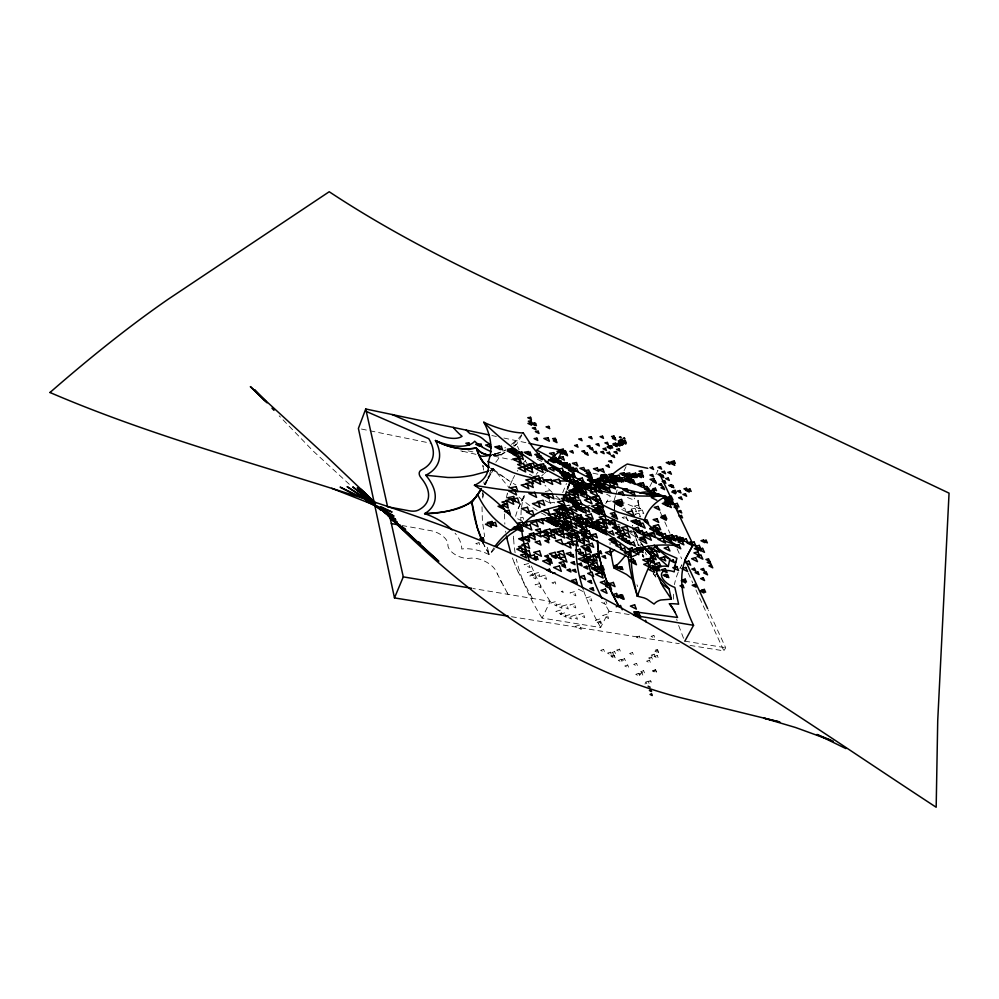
<?xml version="1.0" encoding="UTF-8"?>
<svg xmlns="http://www.w3.org/2000/svg" width="999" height="999" viewBox="0 0 999 999"><rect width="100%" height="100%" fill="white"/><g stroke="black" fill="none" stroke-linecap="round" stroke-linejoin="round"><path stroke-width="0.75" stroke-dasharray="5 3.75" d="M504.52 513.961L504.832 524.15M673.488 594.193L673.663 601.785M482.742 498.151L483.091 493.206M482.017 506.78L482.392 521.291L484.665 536.725M483.891 483.291L483.941 482.005M521.191 509.815L520.791 519.992M482.892 497.027L483.279 494.455M521.478 507.38L522.315 502.634A233.966 114.81 29.3 0 1 524.338 495.429M506.293 498.064L507.23 494.043M482.417 494.193L483.329 490.397M507.23 494.043L507.492 493.056M614.248 500.074L615.484 495.766M615.896 494.33L617.132 490.022M485.502 484.627L488.061 477.085M508.978 488.211L509.665 486.313M520.392 503.633L517.132 511.301A232.467 116.359 29.5 0 0 515.621 516.271M555.219 498.663L560.052 499.463L560.576 498.089M510.014 485.377L510.389 484.44M510.389 484.44L512.837 478.971M678.184 572.315L677.547 573.913A221.703 107.043 32.6 0 0 674.45 584.615M485.139 484.852L488.898 477.235M518.119 508.678L524.7 494.168M489.585 473.476L493.106 466.583M635.089 532.005A68.681 52.76 78.3 0 0 636.887 535.801L634.752 540.359M629.183 614.547L608.99 611.188L600.636 627.534L542.12 618.069L550.199 601.386L473.189 588.536M624.075 470.729L626.048 466.708M512.837 478.971L514.685 475.449M649.85 486.6L651.872 482.567M655.918 474.488L657.941 470.454L655.032 469.842M680.469 567.407L679.957 568.431L681.98 564.635M681.281 565.871L681.842 564.872M690.047 645.416L723.913 650.861L725.674 647.752L708.279 610.027M521.665 501.198L525.986 494.23M514.21 446.091L516.608 444.305L521.765 435.389M493.593 469.443L508.179 480.269M490.759 474.238A93.981 10.964 -63 0 1 484.203 484.752A91.871 10.714 -63 0 0 490.459 474.675L493.781 469.118L491.421 468.444A93.644 36.326 -78.8 0 1 490.809 468.206M517.232 471.203L517.782 470.367M495.791 462.225L501.535 454.582L505.357 451.61M493.881 547.889L489.485 554.795A32.967 18.119 24 0 0 461.738 549A43.294 23.551 22.3 0 0 455.069 533.191M536.226 474.325L537.899 472.227M521.79 434.627L517.519 439.622A55.682 15.609 -55.6 0 1 513.361 444.13M523.776 462.387L525.774 460.102M494.842 548.563L489.485 554.795A113.786 66.721 -89.3 0 1 487.812 552.022A110.14 64.51 -89.4 0 1 486.213 549.175A107.068 62.625 -89.4 0 1 484.69 546.266A104.52 61.076 -89.5 0 1 483.728 544.293L489.485 554.795L486.875 546.066M541.62 475.961L543.356 474.288M544.243 473.464L546.053 471.853M511.463 444.393L515.646 440.821M629.67 532.43L631.356 531.093M516.608 444.305L513.736 445.904L516.608 444.305L519.068 449.812M504.27 450.586L505.569 450L502.997 451.148M496.865 453.496L492.844 454.657L500.487 452.172L493.781 454.483L497.514 453.371M489.722 470.641L493.781 469.118L509.215 487.812M644.817 683.965L646.291 683.428M657.754 650.187L654.919 651.161L658.99 653.221L657.454 649.4L654.62 650.374L658.691 652.434M498.051 453.084L493.406 454.545M638.174 545.591L640.871 544.892M611.238 500.911L605.069 502.235M624.775 516.895L622.127 517.507L627.684 520.304L626.098 516.583M491.608 454.895L495.142 454.083M586.063 506.281L590.059 505.394M566.283 505.656L568.98 505.069M567.37 505.694L570.067 505.107M550.149 503.071L554.208 502.21L555.094 504.582M500.599 454.782L504.433 452.884A41.708 3.909 -40.1 0 0 506.093 451.823M545.217 491.508L549.275 490.684M500.362 454.832L498.538 455.157M498.314 455.194L496.553 455.432M496.328 455.457L494.63 455.581M493.169 455.631L501.535 454.582A27.86 13.262 23.4 0 1 493.231 452.347M494.418 455.594L493.581 455.631M684.839 641.158L725.674 647.752M511.476 616.72L679.27 643.681M475.999 454.345L460.052 450.611M401.86 525.474L429.782 530.506A15.622 8.492 22.7 0 1 447.889 544.692A14.685 7.967 23.4 0 0 455.082 554.545A14.685 7.967 23.4 0 0 469.692 558.266A18.619 10.227 24 0 1 496.341 571.665L497.352 573.876M361.451 429.046L431.468 443.381M468.007 450.861L475.624 452.422M493.893 456.156L512.162 459.902M593.006 473.201L599.038 474.438M617.707 524.45L620.254 524.987M491.845 435.527L496.366 436.476M503.896 438.049L526.061 442.707M460.814 450.849L462.774 451.436M633.616 531.693L630.494 530.631M490.584 468.094L493.781 469.118L489.06 475.524A54.545 46.528 4.5 0 0 485.039 484.065M537.3 459.228L542.544 461.85L541.296 458.516M626.248 511.763L620.691 508.966L624.662 508.066L625.724 510.526M529.345 474.238L531.992 475.561M627.921 530.606L635.352 534.34L633.191 529.308M545.054 500.586L552.847 504.42M522.127 521.028L517.12 518.506L522.914 517.245L524.2 521.028M578.309 589.16L584.215 592.157L582.667 587.949M601.56 602.372L607.529 605.394L605.894 601.098M606.593 494.193L610.314 496.178A478.121 218.956 34.8 0 0 605.719 503.571M541.371 513.011L545.754 515.434M537.1 510.439L532.929 507.742A130.732 114.935 51.4 0 1 518.219 496.428M491.258 469.006L512 482.679A126.611 108.267 -13.9 0 0 515.909 484.94M630.481 533.491L637.15 538.274M556.018 495.904L560.052 499.463M349.325 484.303L313.074 450.936L279.183 415.859M552.147 492.345L544.954 485.277M628.496 520.741L625.536 517.582M654.345 575.037L655.868 577.01M655.781 576.885L653.234 573.551L655.494 576.535M642.994 545.791L641.208 543.206M532.442 598.413L518.169 572.002M529.77 594.018L530.282 594.892M508.141 594.368L507.305 592.919M507.305 592.931L497.702 574.612M638.161 538.174L636.201 534.403M502.997 585.152L503.359 585.851M501.898 583.079L500.487 580.332M643.081 556.468L642.282 554.857L643.468 557.255M642.282 554.857L643.344 557.005M497.702 574.625L497.365 573.876M635.664 533.254L635.027 531.868M660.214 512.025L661.513 514.86M664.772 521.94L669.967 533.279M677.122 548.863L681.668 558.778M688.161 572.939L692.719 582.854M695.966 589.947L723.913 650.861M518.169 572.015L515.259 565.297M632.579 525.661L632.604 525.724A62.013 13.099 -56.8 0 1 632.454 525.274L632.679 525.886M638.948 505.119A24.713 11.663 27 0 1 638.598 498.464A24.713 11.663 27 0 0 638.948 505.132L640.634 508.928A83.841 38.249 26.1 0 1 624.475 502.947M683.541 638.299L678.221 624.363M636.925 584.765L637.687 586.588M515.259 565.297L514.198 562.637M514.198 562.649L512.237 557.392M645.217 552.022L646.316 554.895M638.199 544.605L633.99 531.943L638.324 545.317M549.138 499.725L550.437 503.284M677.11 620.666L676.685 619.13M482.842 465.172L483.853 471.241M482.967 465.809L483.116 466.658M505.619 531.193L505.794 532.392M513.411 536.151L513.486 538.823M614.36 503.459L614.373 506.668A44.231 13.187 79.9 0 1 614.335 508.204M526.848 463.299A129.795 57.942 30.3 0 1 525.349 461.026M562.712 492.682A37.263 2.897 -68.1 0 1 566.52 483.491M614.298 508.104A63.499 5.569 -78.4 0 1 614.647 505.944M643.094 545.929A64.773 49.663 78.2 0 1 640.259 541.758M637.674 537.337A64.773 49.663 78.2 0 1 636.875 535.814M632.679 525.998A68.681 52.76 78.3 0 1 632.442 525.312M610.052 544.667A272.265 128.471 31.6 0 1 610.014 542.707M493.756 469.28A95.879 37.213 -78.7 0 1 490.934 468.406M643.88 556.493A109.353 93.631 22 0 1 642.832 554.557M655.606 575.224A20.817 10.465 28.2 0 1 655.381 574.475M642.906 545.729A65.672 50.387 78.2 0 1 641.108 543.106M637.824 537.574A65.672 50.387 78.2 0 1 634.939 531.643M550.149 601.386A280.332 136.239 30.2 0 1 531.106 565.259M505.644 447.739A16.209 7.705 23.4 0 1 504.757 447.839M609.103 611.188A287.737 136.413 31.4 0 1 604.045 602.247M627.509 497.502A71.466 32.592 26.1 0 0 634.465 500.174A28.571 13.474 27 0 1 634.665 498.076M542.057 618.081A278.534 138.074 30.4 0 1 516.371 559.203M515.109 552.722A278.534 138.074 30.4 0 1 513.686 538.873M600.749 627.547A285.901 138.262 31.6 0 1 583.441 590.159M614.597 507.43L614.198 511.126L614.822 505.594L614.597 507.43M648.189 681.181L645.267 682.255L649.437 684.365L648.189 681.181M650.724 680.594L649.263 681.131L651.348 682.192L650.724 680.594M655.619 669.642L652.722 670.679L656.88 672.789L655.619 669.642M655.381 670.029L652.484 671.066L656.63 673.164L655.381 670.029M643.618 670.679L640.709 671.715L644.842 673.813L643.618 670.679M638.698 673.314L635.764 674.362L639.922 676.473L638.698 673.314M641.97 672.914L639.06 673.95L643.194 676.048L641.97 672.914M636.563 663.386L633.666 664.397L637.762 666.47L636.563 663.386M649.437 660.177L646.54 661.188L650.674 663.286L649.437 660.177M627.722 664.972L624.775 665.983L628.908 668.094L627.722 664.972M651.51 657.017L648.626 658.016L652.747 660.102L651.51 657.017M657.242 655.494L654.382 656.493L658.478 658.566L657.242 655.494M654.108 654.183L651.236 655.169L655.356 657.255L654.108 654.183M621.216 659.39L618.281 660.389L622.365 662.462L621.216 659.39M624.575 658.728L621.665 659.727L625.749 661.788L624.575 658.728M632.504 652.509L629.62 653.496L633.678 655.556L632.504 652.509M613.673 654.82L610.701 655.819L614.822 657.904L613.673 654.82M614.373 655.644L611.4 656.643L615.521 658.741L614.373 655.644M619.53 649.138L616.633 650.099L620.679 652.16L619.53 649.138M610.439 652.185L607.504 653.159L611.563 655.232L610.439 652.185M614.685 651.61L611.763 652.584L615.821 654.645L614.685 651.61M653.883 635.439L651.073 636.375L655.094 638.411L653.883 635.439M603.621 649.375L600.649 650.349L604.745 652.422L603.621 649.375M639.26 636.113L636.388 637.062L640.459 639.123L639.26 636.113M600.137 621.366L597.127 622.29L601.248 624.387L600.137 621.366M579.745 624.999L575.299 626.361L581.306 629.407L579.745 624.999M599.812 618.955L595.466 620.292L601.435 623.314L599.812 618.955M606.992 614.198L602.672 615.509L608.641 618.531L606.992 614.198M575.973 614.922L571.54 616.246L577.509 619.268L575.973 614.922M583.191 613.286L578.796 614.597L584.752 617.619L583.191 613.286M569.817 614.622L565.359 615.946L571.341 618.98L569.817 614.622M564.697 612.887L560.202 614.198L566.208 617.245L564.697 612.887M560.389 610.114L555.856 611.438L561.888 614.485L560.389 610.114M574.3 603.658L569.88 604.932L575.824 607.929L574.3 603.658M590.347 596.69L585.988 597.939L591.932 600.936L590.347 596.69M566.82 604.757L562.375 606.043L568.319 609.053L566.82 604.757M560.489 603.945L556.006 605.219L561.975 608.241L560.489 603.945M555.257 601.698L550.749 602.984L556.73 606.006L555.257 601.698M574.388 591.645L570.004 592.882L575.911 595.866L574.388 591.645M562.737 591.046L561.213 591.47L563.249 592.507L562.737 591.046M555.057 581.942L551.947 582.779L556.068 584.865L555.057 581.942M539.647 583.566L535.064 584.802L541.071 587.837L539.647 583.566M545.204 575.137L540.746 576.311L546.615 579.283L545.204 575.137M534.378 574.725L529.807 575.911L535.764 578.921L534.378 574.725M538.561 572.514L534.065 573.676L539.947 576.66L538.561 572.514M531.88 571.291L527.297 572.464L533.266 575.486L531.88 571.291M528.633 563.523L524.075 564.672L530.007 567.657L528.633 563.523M638.96 513.236L635.052 514.148L640.584 516.92L638.96 513.236M642.195 509.989L638.311 510.889L643.818 513.661L642.195 509.989M479.021 542.744L475.799 543.481L479.845 545.529L479.021 542.744M635.014 508.229L631.093 509.14L636.625 511.913L635.014 508.229M638.448 505.194L634.54 506.081L640.059 508.853L638.448 505.194"/><path stroke-width="1.5" d="M598.151 527.772A145.929 23.027 31.2 0 1 610.801 536.288L630.968 550.649L631.068 558.354M675.124 565.284L674.213 571.878A13.911 6.993 28.2 0 0 661.438 574.962A13.911 6.993 28.2 0 0 674.862 587.424L678.621 604.195A50.524 26.461 29.5 0 0 669.43 603.771A48.689 25.712 27.8 0 1 674.899 612.087L677.584 617.469L633.89 611.725A253.896 120.292 31.3 0 0 636.425 615.759M657.379 567.907A20.817 10.465 28.2 0 1 668.281 566.495L669.805 559.065L658.628 549.974A75.524 65.797 7.2 0 1 654.82 545.929M675.124 565.297L675.836 562.175M675.836 562.175L676.922 558.266L665.684 553.309A30.594 14.798 27.6 0 1 658.416 548.626L654.145 545.054M562.287 504.245L561.5 506.331M563.086 501.66L563.399 500.649M563.286 501.023L563.548 500.174M563.436 500.549L563.96 498.913M656.593 573.876A93.219 78.259 32.7 0 0 658.428 576.435L668.993 588.698L671.378 599.163L660.789 599.999A35.19 18.307 29 0 0 655.381 602.747L654.07 604.083L647.09 599.25A16.009 8.404 28 0 0 643.943 597.839L637.337 596.191L637.974 594.205M564.235 498.076L564.984 495.854M564.972 495.891L565.484 494.393M565.284 494.967L517.919 491.421A407.592 168.032 -9.7 0 1 474.363 485.214A110.814 66.384 36.1 0 1 520.204 527.534M565.471 494.43L565.684 493.806M565.684 493.831L566.408 491.758M566.396 491.77L566.633 491.133M630.968 550.649L628.221 557.417L630.094 569.03A68.044 19.843 71.5 0 0 633.503 583.541L637.337 596.191L641.62 584.677A73.976 7.605 -65.9 0 1 647.552 569.979L650.836 562.25M567.307 489.26L567.807 487.874M567.782 487.974L568.056 487.212M568.019 487.312L568.344 486.438M568.306 486.538L568.593 485.764M568.556 485.851L568.893 484.94M568.843 485.089L569.268 483.953M488.836 434.89L365.734 408.991L358.404 428.421L374.188 502.572M569.418 483.541L570.417 480.919L577.36 487.275M508.391 616.221L394.48 597.914L403.284 576.873L389.797 516.57M560.976 507.492L560.464 508.628A34.703 2.735 -68.2 0 1 555.968 517.869L554.845 519.905L552.447 519.767M558.466 458.578L562.262 450.337L528.958 443.319M684.702 560.302L693.094 544.642L685.664 558.628A223.139 105.619 32.4 0 0 681.955 574.238C680.619 591.957 685.976 609.465 693.556 625.299L684.839 641.158M481.081 489.473L481.393 489.023A91.871 10.714 -63 0 1 477.634 494.48C466.595 511.113 442.857 512.337 424.612 513.648A64.623 33.691 20.9 0 0 425.774 475.224A78.621 39.148 20.6 0 0 435.427 440.522A35.002 16.783 22.3 0 0 474.7 441.233A27.86 13.262 23.4 0 0 491.371 451.66M480.494 490.359L477.584 494.542A97.615 11.401 -63 0 1 471.853 502.11C457.33 509.652 441.009 513.786 424.612 513.648A43.294 23.551 22.3 0 1 452.035 529.882M599.138 487.974L599.862 487.062M496.665 546.603L498.513 544.692A69.743 36.563 -52.3 0 1 509.965 534.49L520.079 527.559L521.803 525.449M600.861 485.876L601.873 484.702A403.434 188.361 33.5 0 1 627.335 464.011L647.752 468.306M546.928 462.312L552.722 456.868A172.34 82.58 28.1 0 1 562.2 450.287M523.651 523.426L529.92 517.969A118.893 66.396 20 0 1 545.679 509.602L562.037 505.132L570.254 510.089M632.954 579.47L626.51 574.413L614.035 568.006L619.318 562.699A75 57.967 -57.8 0 0 625.649 555.119M650.724 554.682L653.159 556.93A67.42 51.748 78.3 0 1 643.818 546.928A65.672 50.387 78.2 0 0 644.805 548.264L642.394 550.374M641.208 551.361L635.701 555.157L630.831 557.117M614.572 549.862L610.776 552.684L612.974 564.098A224.513 107.392 30.9 0 0 614.035 568.006M541.982 446.053L536.75 450.062L555.744 460.164M518.856 524.912L512.3 528.796L504.308 535.664A52.123 31.356 -51.7 0 0 495.067 546.241M488.361 471.103L473.251 475.199A113.549 100.637 19.5 0 1 447.789 477.472L425.774 475.224M637.487 613.636L634.69 614.497L640.634 617.507L638.423 611.738L634.228 613.036L640.172 616.046M616.246 606.73L620.541 605.444L622.24 609.765M619.68 595.766L622.502 594.942L624.188 599.175L618.269 596.191M709.789 561.6L707.217 562.337L711.076 564.285L708.528 558.753L705.956 559.49L709.814 561.426M520.079 527.559L510.339 530.332C495.804 522.465 484.378 509.478 477.647 494.455M650.124 559.303L647.389 560.052L653.271 563.011L652.097 560.289M597.202 567.107L591.595 568.606L599.263 572.477M592.769 564.435L588.586 565.534L594.929 568.731M552.947 573.426L555.007 572.889M628.421 551.46L624.288 552.534L630.706 555.631L629.033 551.623L624.899 552.709M677.422 538.686L681.318 537.662L683.141 541.545L676.186 537.949L680.107 536.925L681.917 540.821M564.735 565.009L561.788 565.771L565.721 567.744L563.511 561.625L559.103 562.762L564.984 565.734M590.284 559.278L586.126 560.364L593.693 564.173L592.682 561.55M643.156 538.586L639.123 539.622L646.778 543.456L643.806 536.8L639.747 537.824L645.504 540.709M626.323 538.936L622.127 539.984L627.996 542.932L625.961 538.461L621.84 539.485M649.974 534.527L653.983 533.516M650.237 527.959L655.481 526.66L657.754 531.73L655.244 530.481M618.618 536.5L622.789 535.464L624.45 539.435L622.115 538.261M609.477 539.56L613.761 538.498L615.421 542.557L609.04 539.485L614.597 538.111L616.758 543.369M623.925 533.766L628.009 532.754L630.194 537.937L622.564 534.103M637.624 524.35L642.919 523.064L645.154 528.134L633.266 522.115M572.065 541.845L576.298 540.821L578.259 546.028L571.928 542.832M644.33 520.367L646.915 519.742L648.563 523.451L644.417 521.366M597.077 529.72L601.386 528.696L602.996 532.692L589.348 525.786L595.079 524.438L597.177 529.72M602.934 523.788L605.694 523.139L607.792 528.271L603.983 526.348M611.638 521.765L608.903 522.415L616.508 526.248L614.385 521.128M589.959 523.838L595.554 522.539M547.739 534.477L542.07 535.801L549.537 539.56L546.303 530.619L541.895 531.643L547.702 534.565M532.155 535.077L527.822 536.076L535.352 539.885L533.591 534.74M588.224 522.102L582.504 523.426L590.284 527.347M556.281 529.732L550.699 531.031L558.116 534.765L556.031 528.896L551.473 529.957L557.529 533.004M542.844 531.955L545.916 531.243L546.903 534.003M557.654 524.487L560.576 523.813L562.037 527.759L556.193 524.825M552.934 522.652L555.894 521.99L557.342 525.961L554.994 524.775M553.533 521.89L556.468 521.228L557.917 525.174L555.581 524M603.508 510.539L598.014 511.775L605.569 515.571L601.972 506.568L596.49 507.792L604.02 511.575M513.399 527.41L517.844 526.411M551.947 519.143L547.44 520.154L553.396 523.151L551.535 517.757L547.065 518.756L549.425 519.942M655.132 496.678L651.298 497.527L656.793 500.274M564.323 513.711L567.182 513.074L569.13 518.206L562.737 514.985M537.549 519.83L541.745 518.893L543.493 523.838L536.151 520.129M566.895 510.239L571.178 509.29L573.126 514.398L566.745 511.188M559.44 508.766L553.671 510.014L561.338 513.873M575.811 505.282L572.989 505.894L580.594 509.715L579.12 505.931M564.847 506.218L559.078 507.467L566.783 511.338L564.348 505.069L558.566 506.318L566.283 510.202M600.299 499.15L594.842 500.337L602.335 504.095L598.838 495.991L593.369 497.165L600.861 500.924M575.861 500.799L580.069 499.9L582.042 504.907L574.45 501.098M573.563 501.923L570.741 502.522L578.346 506.343L575.012 497.452L569.355 498.638L576.96 502.46M609.939 486.201L613.91 485.364L615.459 488.961L603.783 483.029L609.153 481.918L611.213 486.75M571.403 494.505L577.035 493.319L578.995 498.314L567.457 492.519L573.089 491.346M567.082 497.277L561.388 498.476L569.005 502.297L567.557 498.526M633.653 480.881L629.757 481.693L635.239 484.44L633.279 479.645L629.382 480.457L634.877 483.204M491.196 455.107C487.487 455.444 481.893 457.642 479.058 455.069A100.712 39.148 -78.7 0 1 476.323 447.964C462.35 450.611 447.739 447.377 435.427 440.522C447.752 447.377 462.337 450.599 476.323 447.977L477.859 449.775M610.526 482.18L613.174 481.63L614.185 484.016L607.017 480.382L611.038 479.57L612.574 483.166M571.041 491.496L576.673 490.334L578.633 495.304L568.806 490.422L574.462 489.248L576.423 494.243M629.058 475.249L631.643 474.725L632.692 477.072L625.774 473.676L629.682 472.889L631.268 476.423M583.329 484.74L573.613 486.75L581.156 490.534L579.208 485.614M633.99 474.313L631.418 474.85L636.875 477.572L635.814 475.224M592.607 483.104L582.454 484.99L588.673 488.111M587.899 484.103L590.621 483.553M626.398 476.785L630.307 475.986L631.892 479.532L622.002 474.687L625.911 473.901L627.484 477.435M639.697 474.088L635.851 474.875L641.296 477.597L640.234 475.262M617.807 479.021L624.375 477.597L625.948 481.156L620.429 478.409M591.845 484.64L586.351 485.764L593.856 489.522L592.844 487.087M576.985 483.641L582.479 482.529L585.289 489.635L579.045 486.501M606.68 477.622L610.689 476.81L612.237 480.407L601.248 475.049M573.651 484.802L579.22 483.678L581.181 488.573L569.617 482.692L575.212 481.568L577.147 486.476M579.108 484.34L583.254 483.504L585.202 488.374M591.708 482.142L597.127 481.043L598.626 484.665M599.013 480.881L602.984 480.069L604.47 483.603M603.059 475.811L600.449 476.336L605.831 479.021L604.358 475.549M600.811 477.747L604.72 476.96L606.206 480.444M571.053 480.019L573.851 479.47L575.774 484.34M573.713 481.418L577.697 480.619L578.621 482.954M590.909 474.562L586.937 475.349L592.345 478.059L589.997 472.365L586.038 473.139L591.42 475.849M568.256 477.235L572.377 476.423L574.275 481.206M564.423 473.738L568.543 472.939L569.942 476.511M564.835 474.125L568.781 473.364L570.129 476.773L567.182 475.124M584.69 470.691L588.636 469.917L590.072 473.376L579.87 468.256L583.791 467.507L585.189 470.916M564.547 475.149L561.763 475.699L566.233 477.947M536.788 478.783L542.544 477.672L544.343 482.579L532.954 476.923L538.736 475.811L540.521 480.719M571.366 469.118L576.635 468.219L577.996 471.615L572.714 468.968M571.778 469.418L569.13 469.917L571.503 471.116M558.928 468.581L554.982 469.33L560.239 471.965L559.365 469.705M565.996 465.097L563.311 465.596L566.895 467.395M556.942 461.663L561.063 460.914L562.437 464.423L553.583 459.902L557.704 459.153L559.065 462.649M554.47 459.702L558.578 458.953L559.939 462.437M555.594 460.127L558.329 459.627M566.158 452.347L562.125 453.071L567.519 455.769L565.384 450.674L561.351 451.386L566.745 454.095M514.023 459.64L519.867 458.603L521.578 463.436L512.649 459.053L518.493 458.017L520.204 462.849M517.757 456.655L522.102 455.881L523.389 459.478L513.236 454.545L517.619 453.783L518.881 457.367M511.625 449.375L514.473 448.901L515.696 452.372M556.093 440.372L553.371 440.821L556.98 442.632L555.307 438.224L552.584 438.673L556.193 440.484M617.956 487.15L603.433 487.812M544.393 519.617L537.974 519.992A118.619 57.954 31.1 0 0 523.776 522.914M629.058 557.392L606.405 546.228A146.828 0.824 27 0 0 578.983 532.217L564.66 524.9M569.055 480.956L559.54 480.981M490.984 455.569L489.26 455.394M551.498 480.544L554.17 480.744M543.556 479.745L548.838 480.332M490.01 455.482L487.612 455.107M489.073 455.369L483.066 453.571M403.284 576.873L471.665 588.286M633.528 615.284L693.556 625.299M391.358 523.576L400.362 525.187M487.425 455.069L481.693 452.822M644.592 520.067L618.743 512.4A134.503 123.639 12.8 0 1 590.971 497.752L582.479 491.52M581.768 483.566L584.952 484.552A89.036 59.553 42.7 0 0 587.062 485.139M49.95 392.52A1710.887 304.383 -55.5 0 1 168.394 299.088L329.208 191.746C418.456 250.799 516.82 293.818 614.26 337.237C726.723 387.337 837.836 440.384 949.05 493.144L937.724 720.679L936.175 807.254C796.565 715.846 659.69 617.694 505.819 551.111C357.817 487.1 198.064 456.143 49.95 392.482M552.547 518.818L559.502 521.466M580.694 483.204L575.312 481.231M833.353 741.258L795.479 727.484L763.673 718.069L779.869 722.015L687.537 699.362C567.444 671.003 466.158 594.992 381.019 508.516M663.324 540.422L677.909 545.766A85.614 62.762 10.4 0 0 630.906 550.561M660.439 539.31L656.106 537.649A451.985 260.639 30.2 0 1 648.925 534.815M331.73 488.299L392.083 512.062L380.856 506.668M830.693 740.059L816.932 734.477L845.953 748.613M392.132 414.535L438.598 434.827A21.916 10.502 22.3 0 0 462.075 436.313A51.548 24.238 23.3 0 1 453.271 427.397M366.271 411.438L428.758 438.698A66.321 33.004 20.8 0 1 421.665 469.805A13.886 7.08 22.3 0 0 421.128 477.959A53.484 27.897 21 0 1 418.082 510.227A14.423 7.617 21.8 0 1 409.34 510.814L387.612 506.793L365.734 408.991M669.805 559.065L664.847 556.643M373.838 503.296L340.147 487.112L354.957 495.092M621.091 441.945L623.326 443.069L622.377 440.959M620.829 443.219L623.064 444.33L622.115 442.232M613.736 444.917L617.12 446.603L616.171 444.48M639.86 474.825L643.481 476.635L642.407 474.3M658.791 495.779L656.368 494.567L658.89 494.006L660.002 496.391M619.268 478.396L622.852 480.194M567.307 481.156L544.393 468.843M623.438 481.443L617.919 478.683L621.865 477.872L623.588 481.693L620.891 480.344M619.005 480.444L621.44 481.655L620.404 479.295M619.218 480.644L621.927 482.005L620.903 479.657M605.956 477.959L600.699 475.324L605.269 474.238L606.793 477.822M600.649 478.871L606.056 481.58M597.702 481.281L605.157 485.014L603.121 480.169L590.109 482.929L597.589 486.675L595.579 481.805M597.39 482.092L593.406 480.094L597.29 479.308L598.251 481.605M557.854 462.475L561.463 464.285M558.329 463.224L561.925 465.022L561.026 462.724M550.062 459.677L555.631 462.475L554.27 458.916L548.513 459.952L554.033 462.724L552.684 459.203M595.416 484.003L597.889 485.252M569.979 474.662L575.461 477.41L574.063 473.863L568.643 475.024L573.95 477.684L572.589 474.25M587.15 484.215L590.871 486.076M563.424 473.888L560.639 472.502L564.797 471.703L565.734 474.088M594.742 489.735L602.21 493.481L600.187 488.586M561.213 474.275L566.196 476.785M569.343 478.733L571.803 479.97M511.063 450.199L516.595 452.984L515.359 449.475L507.155 450.911L512.774 453.733L511.525 450.162M567.282 479.083L563.498 477.185L569.143 476.086L570.579 479.757M616.021 503.633L621.628 506.443L620.042 502.734L615.609 503.696L621.191 506.493M578.97 485.239L591.845 491.845L589.847 486.938L579.208 489.185L586.738 492.957L584.765 488.036M568.269 480.581L573.276 483.091M564.472 478.846L572.065 482.654L570.129 477.734L563.361 478.971L568.968 481.793M656.68 531.58L659.178 532.829M669.455 537.837L675.774 541.008L673.401 535.864M655.981 532.005L649.687 528.846L654.944 527.547L657.23 532.642M660.002 535.676L656.206 533.766L661.463 532.442L663.786 537.574M566.108 499.25L573.713 503.071L571.778 498.051M482.904 453.496L480.382 451.973M594.33 523.626L591.795 522.352L597.352 521.066L599.4 526.173L596.865 524.9M588.486 520.954L584.652 519.03L590.284 517.732L592.32 522.889M627.609 542.382L617.419 537.262L621.628 536.213L623.289 540.209M640.571 548.863L643.131 550.137L641.995 547.514M635.152 548.876L637.699 550.162L636.588 547.539M599.263 531.031L606.93 534.89L604.832 529.695M552.834 513.848L560.601 517.757L558.678 512.562L548.226 514.86L555.906 518.718L554.02 513.573M685.414 582.729L681.243 580.731L683.94 579.944L685.189 582.729M580.344 532.692L584.065 534.565M511.538 499.338L519.293 503.234L517.544 498.101L505.969 500.387L513.736 504.295L512.012 499.15M559.702 524.138L555.844 522.19L561.638 520.879L563.561 526.073M549.812 520.267L546.253 518.469L550.749 517.47L551.71 520.129M582.954 547.877L590.434 551.648L588.448 546.503M523.563 523.601L527.31 525.486L526.023 521.703M593.369 559.203L597.215 561.138L595.142 555.806L586.063 558.141L593.631 561.962L592.619 559.34M589.273 557.754L584.265 555.232L589.785 553.821L590.784 556.418M515.946 528.696L521.041 531.268L520.179 528.671M648.064 686.163L650.162 687.225M554.845 519.905L558.541 521.79M488.111 461.488L512.749 472.465A138.849 125.612 15.6 0 0 538.324 478.971M558.316 461.538L596.465 481.818M599.15 483.254L608.591 488.274M545.154 461.488L558.941 468.831M562.812 470.891L588.511 484.565M365.721 500.899L393.993 516.146L382.267 508.778M571.416 510.801L579.42 515.746M481.543 452.734L479.145 450.999M538.661 465.409L511.875 446.99A305.719 267.108 -4.8 0 1 483.791 422.29M371.853 502.222L347.103 486.663L365.022 498.788M580.556 516.458L585.039 519.28A145.929 23.027 31.2 0 1 592.744 524.225M371.416 503.121L395.729 519.592L382.23 509.315M562.562 474.188L549.637 464.323A128.446 58.217 19.6 0 1 532.604 447.202L523.239 432.854M480.244 451.86L477.984 449.9M372.402 501.848L352.772 486.9L372.028 502.272M668.281 566.495L656.068 555.744A95.754 83.666 13.2 0 1 647.964 546.191M371.428 502.797L376.311 506.63M389.747 517.17L394.63 521.016M401.96 526.76L405.619 529.645L402.098 526.773M378.059 507.08L397.315 522.465L384.365 511.238L398.788 524.812L381.493 509.378M388.149 515.721L411.026 535.976M418.181 541.77L420.579 543.693L418.181 541.72M412.2 536.875L401.448 528.159L438.798 561.301L381.156 508.479M375.037 504.782L379.745 508.616M390.334 517.22L393.856 520.079M374.95 503.084L357.28 487.774L374.575 503.209M374.887 505.157L380.669 510.164M389.935 518.181L393.406 521.191M479.021 450.874L476.898 448.701M375.299 502.859L360.751 489.26L375.387 503.171M374.875 503.284L372.652 501.211L374.85 503.284M383.766 511.575L381.543 509.502L385.926 513.648M390.434 517.807L393.768 520.916M398.214 525.062L402.659 529.208M375.562 503.109L325.811 455.731L250.337 386.601L267.07 402.847M266.283 401.735L254.52 389.76L264.76 400.599M271.94 408.179L273.988 410.352M671.378 599.163L663.136 586.813A75.012 63.861 52.4 0 1 656.306 570.991L653.608 559.815M659.914 474.612L692.444 543.244M685.077 559.74L707.629 608.641M658.94 530.681L660.077 533.216M656.905 527.772L659.69 533.653M638.573 520.841L640.784 525.886M628.97 552.784L630.082 555.456M598.701 481.143L599.7 483.541M598.726 481.893L599.725 484.29M594.742 485.177L595.704 487.5M594.605 485.601L595.591 487.999M645.579 620.217L646.465 622.389M587.936 483.878L588.923 486.301M574.013 468.606L574.924 470.904L569.28 468.081L573.189 467.332L574.537 470.716M566.808 473.201L568.219 476.823M573.576 492.594L575.024 496.316M574.837 498.751L576.798 503.771L566.733 498.838L572.402 497.639L574.35 502.659M594.667 565.397L595.691 568.044M490.147 445.379L490.909 447.702M510.926 553.521L506.893 538.436M477.197 527.372L483.254 543.294A102.497 59.853 -89.5 0 1 481.893 540.247A100.999 58.929 -89.5 0 1 480.606 537.125A99.987 58.329 -89.5 0 1 479.395 533.941A99.488 58.017 -89.6 0 1 477.197 527.372L471.853 502.122A93.981 10.964 -63 0 0 481.443 488.948M637.337 596.191L633.803 580.744A85.677 30.257 70.4 0 1 631.405 563.698M374.825 505.606L394.48 597.914M506.893 538.449L506.418 536.001M677.846 545.791A93.968 33.267 18.9 0 1 644.48 520.054A86.551 53.322 18.8 0 1 665.983 496.366L634.939 495.916A286.301 269.643 -87.5 0 1 583.453 486.7M644.642 533.066A451.985 260.639 30.2 0 1 580.332 503.146M666.071 496.466A82.742 23.127 5.7 0 1 617.869 487.175M600.436 487.587A89.036 59.553 42.7 0 1 594.33 486.75M474.513 485.289A118.656 47.353 23.5 0 0 488.261 461.538A111.938 62.025 23.8 0 0 483.953 422.302M523.339 432.954A82.592 28.397 32.3 0 1 483.828 422.377M653.159 556.93A68.169 52.335 78.3 0 1 644.83 548.214M650.724 554.67A64.773 49.663 78.2 0 1 644.105 547.265M610.651 552.647A272.265 128.471 31.6 0 1 610.277 548.626M488.948 467.382A95.879 37.213 -78.7 0 1 476.261 448.089M489.023 467.32A93.644 36.326 -78.8 0 1 479.033 455.119M471.853 502.122A113.948 66.933 -89.4 0 0 472.39 505.944A110.252 64.635 -89.5 0 0 473.014 509.702A107.13 62.7 -89.5 0 0 473.701 513.374A104.558 61.114 -89.5 0 0 474.463 516.982A102.51 59.865 -89.5 0 0 475.312 520.516A100.999 58.941 -89.5 0 0 476.223 523.976A99.987 58.329 -89.5 0 0 477.185 527.335M668.993 588.698A20.817 10.465 28.2 0 1 661.263 583.216M488.586 467.045A92.407 35.852 -78.8 0 1 479.483 455.969M529.607 561.426A280.332 136.239 30.2 0 1 521.778 530.831M521.466 528.084A280.332 136.239 30.2 0 1 521.241 525.374M490.621 444.455A16.209 7.705 23.4 0 1 484.115 439.922A13.087 6.306 23 0 0 469.93 433.591A38.786 18.232 23.3 0 1 466.258 430.132M602.047 598.463A287.737 136.413 31.4 0 1 592.295 576.386M590.634 571.653A287.737 136.413 31.4 0 1 585.114 549.113M584.552 544.842A287.737 136.413 31.4 0 1 583.953 536.563M639.722 492.982A28.571 13.474 27 0 1 672.389 500.936M578.196 532.342A297.939 143.756 31.8 0 0 576.373 545.417A285.901 138.262 31.6 0 0 582.654 587.787M669.43 603.771A48.689 25.712 27.8 0 1 674.899 612.075M651.56 693.893L650.074 694.442L652.197 695.516L651.56 693.893M650.898 689.934L649.425 690.484L651.535 691.558L650.898 689.934M704.32 589.398L701.66 590.209L705.631 592.207L704.32 589.398M702.584 590.147L699.924 590.958L703.883 592.956L702.584 590.147M634.627 604.795L630.394 606.081L636.375 609.103L634.627 604.795M694.817 584.452L692.182 585.252L696.078 587.212L694.817 584.452M703.234 577.784L700.611 578.571L704.52 580.531L703.234 577.784M682.717 585.014L680.044 585.814L683.953 587.774L682.717 585.014M685.202 579.133L682.504 579.932L686.463 581.918L685.202 579.133M706.243 572.102L703.633 572.864L707.542 574.825L706.243 572.102M703.421 568.506L700.811 569.255L704.707 571.216L703.421 568.506M697.789 571.84L695.167 572.602L699.063 574.562L697.789 571.84M621.203 594.68L616.92 595.928L622.901 598.95L621.203 594.68M711.45 565.134L708.878 565.884L712.749 567.832L711.45 565.134M616.583 593.481L612.362 594.705L618.231 597.677L616.583 593.481M667.669 574.962L665.022 575.724L668.843 577.647L667.669 574.962M694.455 568.319L691.832 569.068L695.716 571.028L694.455 568.319M685.764 567.457L681.805 568.581L687.624 571.503L685.764 567.457M665.809 574.413L663.161 575.174L666.982 577.097L665.809 574.413M605.382 589.073L601.061 590.309L607.017 593.306L605.382 589.073M665.322 568.693L661.313 569.817L667.107 572.739L665.322 568.693M609.939 585.127L605.719 586.313L611.563 589.273L609.939 585.127M676.785 566.533L672.814 567.657L678.608 570.566L676.785 566.533M695.591 557.617L691.658 558.716L697.489 561.638L695.591 557.617M608.653 583.091L605.731 583.916L609.765 585.951L608.653 583.091M592.794 587.774L589.822 588.611L593.868 590.659L592.794 587.774M688.811 561.101L684.864 562.212L690.684 565.134L688.811 561.101M613.361 582.442L609.103 583.653L615.009 586.625L613.361 582.442M604.52 581.131L600.312 582.305L606.118 585.239L604.52 581.131M656.156 566.957L652.135 568.081L657.916 570.991L656.156 566.957M658.191 566.758L654.145 567.882L659.952 570.804L658.191 566.758M652.871 568.456L648.851 569.58L654.607 572.477L652.871 568.456M700.961 555.169L697.052 556.256L702.871 559.178L700.961 555.169M652.772 565.534L648.726 566.645L654.52 569.567L652.772 565.534M673.226 559.977L670.604 560.701L674.425 562.637L673.226 559.977M590.759 580.519L587.787 581.343L591.833 583.391L590.759 580.519M697.864 551.81L693.955 552.884L699.762 555.806L697.864 551.81M659.19 562.587L655.082 563.723L661.001 566.695L659.19 562.587M663.973 556.918L659.977 558.004L665.746 560.901L663.973 556.918M696.99 547.889L694.405 548.588L698.239 550.511L696.99 547.889M699.412 548.151L696.84 548.863L700.661 550.786L699.412 548.151M647.814 563.186L643.743 564.298L649.537 567.22L647.814 563.186M702.584 548.364L698.726 549.425L704.482 552.322L702.584 548.364M651.847 557.792L647.714 558.916L653.621 561.888L651.847 557.792M619.842 566.645L617.07 567.395L620.941 569.355L619.842 566.645M699.238 545.379L695.366 546.428L701.111 549.313L699.238 545.379M575.849 579.308L571.478 580.494L577.36 583.478L575.849 579.308M601.073 572.664L595.454 574.188L603.171 578.084L601.073 572.664M621.84 566.908L619.055 567.657L622.939 569.617L621.84 566.908M603.933 572.439L601.011 573.239L605.032 575.262L603.933 572.439M616.358 565.184L613.561 565.933L617.444 567.894L616.358 565.184M592.02 572.252L587.699 573.426L593.593 576.398L592.02 572.252M634.702 560.589L630.456 561.738L636.45 564.747L634.702 560.589M654.445 555.731L650.436 556.818L656.193 559.702L654.445 555.731M584.065 575.574L579.732 576.748L585.614 579.732L584.065 575.574M646.828 558.753L642.769 559.852L648.551 562.762L646.828 558.753M694.105 542.032L690.209 543.069L695.966 545.966L694.105 542.032M703.546 540.034L700.973 540.721L704.807 542.644L703.546 540.034M633.341 558.99L629.083 560.127L635.077 563.149L633.341 558.99M600.561 568.144L594.942 569.655L602.659 573.551L600.561 568.144M601.985 567.981L597.727 569.118L603.571 572.065L601.985 567.981M706.106 540.247L703.533 540.934L707.367 542.869L706.106 540.247M668.131 547.015L664.148 548.076L669.929 550.973L668.131 547.015M655.893 550.861L650.549 552.285L658.216 556.143L655.893 550.861M678.97 544.83L675.024 545.891L680.781 548.776L678.97 544.83M691.071 541.908L687.162 542.957L692.931 545.854L691.071 541.908M602.547 565.784L598.164 566.945L604.195 569.992L602.547 565.784M657.155 547.04L651.81 548.439L659.49 552.297L657.155 547.04M682.055 540.884L678.109 541.92L683.89 544.817L682.055 540.884M586.75 566.283L583.778 567.07L587.824 569.105L586.75 566.283M575.137 569.442L572.115 570.242L576.173 572.302L575.137 569.442M683.016 538.036L680.406 538.723L684.24 540.659L683.016 538.036M637.15 550.686L633.016 551.773L638.861 554.72L637.15 550.686M569.917 569.205L566.97 569.967L570.916 571.965L569.917 569.205M651.061 548.064L645.704 549.475L653.371 553.334L651.061 548.064M596.74 562.587L591.133 564.06L598.813 567.932L596.74 562.587M686.238 538.911L682.354 539.935L688.074 542.807L686.238 538.911M640.671 547.34L636.525 548.426L642.407 551.386L640.671 547.34M581.093 563.249L578.196 564.01L582.117 565.983L581.093 563.249M641.358 548.463L637.15 549.562L643.119 552.559L641.358 548.463M573.975 561.8L570.966 562.587L575.024 564.635L573.975 561.8M559.428 565.958L553.608 567.457L561.351 571.378L559.428 565.958M676.56 535.651L671.34 537L678.958 540.821L676.56 535.651M586.288 559.04L581.843 560.202L587.887 563.249L586.288 559.04M549.537 569.205L546.528 569.992L550.511 572.002L549.537 569.205M632.192 547.877L628.071 548.938L633.878 551.848L632.192 547.877M604.782 555.706L601.972 556.443L605.844 558.391L604.782 555.706M596.927 553.733L592.532 554.857L598.551 557.892L596.927 553.733M583.978 557.417L578.259 558.878L586.013 562.799L583.978 557.417M671.952 534.802L666.72 536.151L674.325 539.959L671.952 534.802M669.03 535.826L665.059 536.85L670.816 539.735L669.03 535.826M609.802 551.373L605.469 552.484L611.463 555.506L609.802 551.373M669.305 536.063L664.023 537.425L671.69 541.271L669.305 536.063M592.919 556.068L587.237 557.529L595.004 561.438L592.919 556.068M663.211 537.912L657.891 539.273L665.559 543.131L663.211 537.912M624.55 548.164L620.391 549.238L626.211 552.172L624.55 548.164M665.084 533.553L659.827 534.902L667.432 538.723L665.084 533.553M633.653 542.107L629.432 543.181L635.376 546.178L633.653 542.107M600.661 551.161L597.839 551.885L601.71 553.833L600.661 551.161M572.864 554.495L569.855 555.257L573.901 557.305L572.864 554.495M565.022 556.743L559.253 558.204L566.957 562.087L565.022 556.743M582.792 552.484L578.483 553.571L584.315 556.518L582.792 552.484M629.295 540.684L625.124 541.745L630.993 544.692L629.295 540.684M620.067 544.542L615.896 545.604L621.715 548.538L620.067 544.542M549.999 558.528L546.878 559.315L550.998 561.401L549.999 558.528M653.558 532.355L648.239 533.703L655.856 537.524L653.558 532.355M548.501 559.552L542.669 561.026L550.362 564.922L548.501 559.552M550.761 559.24L546.303 560.364L552.185 563.336L550.761 559.24M649.1 535.014L643.743 536.363L651.385 540.209L649.1 535.014M646.59 532.142L642.557 533.154L648.314 536.038L646.59 532.142M554.932 555.544L551.848 556.318L555.943 558.391L554.932 555.544M579.895 549.225L575.574 550.312L581.406 553.259L579.895 549.225M559.203 554.745L554.795 555.856L560.651 558.803L559.203 554.745M589.335 547.402L583.803 548.788L591.333 552.584L589.335 547.402M615.521 540.846L611.338 541.895L617.145 544.817L615.521 540.846M570.566 552.435L566.208 553.521L572.052 556.48L570.566 552.435M642.182 530.556L636.825 531.893L644.43 535.714L642.182 530.556M537.15 556.868L534.103 557.617L538.086 559.627L537.15 556.868M555.082 552.335L549.325 553.771L556.967 557.617L555.082 552.335M563.024 550.611L557.292 552.035L564.934 555.894L563.024 550.611M592.17 543.319L587.912 544.368L593.706 547.29L592.17 543.319M586.613 545.092L580.968 546.503L588.636 550.362L586.613 545.092M547.827 555.294L544.692 556.068L548.826 558.154L547.827 555.294M534.34 554.932L528.421 556.381L536.151 560.289L534.34 554.932M658.428 524.712L653.271 525.986L660.689 529.707L658.428 524.712M525.099 553.871L520.566 554.982L526.436 557.954L525.099 553.871M582.729 540.047L578.446 541.096L584.253 544.018L582.729 540.047M623.264 530.132L617.794 531.468L625.449 535.314L623.264 530.132M539.585 550.948L533.753 552.385L541.396 556.243L539.585 550.948M619.667 531.918L615.421 532.954L621.341 535.926L619.667 531.918M638.061 527.36L632.692 528.683L640.297 532.492L638.061 527.36M528.971 550.499L523.014 551.935L530.756 555.856L528.971 550.499M591.957 535.988L587.724 537.012L593.493 539.922L591.957 535.988M587.3 537.2L581.818 538.523L589.26 542.27L587.3 537.2M612.399 531.131L608.191 532.167L614.035 535.102L612.399 531.131M572.127 541.346L567.644 542.445L573.676 545.479L572.127 541.346M569.118 542.832L563.448 544.205L571.041 548.039L569.118 542.832M681.43 515.459L678.995 516.058L682.567 517.844L681.43 515.459M618.706 526.423L613.224 527.734L620.866 531.58L618.706 526.423M665.122 515.209L661.301 516.121L666.82 518.893L665.122 515.209M586.088 534.415L581.705 535.476L587.662 538.473L586.088 534.415M578.733 536.475L574.3 537.537L580.282 540.546L578.733 536.475M664.522 516.545L660.701 517.47L666.221 520.242L664.522 516.545M657.042 518.718L653.184 519.642L658.716 522.415L657.042 518.718M595.754 533.816L591.42 534.865L597.352 537.849L595.754 533.816M626.66 526.386L621.203 527.709L628.846 531.543L626.66 526.386M636.251 519.767L630.893 521.053L638.461 524.85L636.251 519.767M521.391 548.051L516.833 549.138L522.727 552.122L521.391 548.051M570.941 536.413L566.458 537.487L572.477 540.509L570.941 536.413M680.606 510.564L678.159 511.151L681.743 512.937L680.606 510.564M561.188 539.485L555.531 540.846L563.061 544.642L561.188 539.485M639.522 520.666L634.178 521.953L641.745 525.736L639.522 520.666M616.633 526.473L612.437 527.484L618.269 530.419L616.633 526.473M527.872 543.144L521.965 544.555L529.645 548.426L527.872 543.144M539.597 540.996L535.127 542.057L540.983 545.017L539.597 540.996M571.49 533.828L567.17 534.852L572.964 537.774L571.49 533.828M524.475 545.292L518.481 546.715L526.248 550.636L524.475 545.292M547.927 540.009L544.83 540.746L548.901 542.794L547.927 540.009M576.785 533.016L572.365 534.065L578.321 537.075L576.785 533.016M583.441 531.468L579.058 532.504L584.989 535.489L583.441 531.468M604.882 526.423L599.238 527.759L607.005 531.668L604.882 526.423M589.148 530.931L584.902 531.943L590.671 534.84L589.148 530.931M554.12 534.665L549.737 535.689L555.544 538.623L554.12 534.665M676.46 506.481L673.988 507.067L677.597 508.866L676.46 506.481M563.224 533.878L558.703 534.94L564.735 537.986L563.224 533.878M574.35 531.256L568.781 532.579L576.273 536.351L574.35 531.256M584.103 529.083L579.845 530.082L585.614 532.991L584.103 529.083M569.68 532.692L565.222 533.753L571.203 536.763L569.68 532.692M597.439 526.461L593.131 527.472L599.025 530.444L597.439 526.461M562.549 530.182L558.054 531.243L564.048 534.265L562.549 530.182M677.235 503.396L673.463 504.283L678.97 507.03L677.235 503.396M596.628 522.415L590.983 523.738L598.701 527.609L596.628 522.415M608.329 519.755L602.822 521.041L610.426 524.862L608.329 519.755M547.939 534.053L544.867 534.777L548.926 536.813L547.939 534.053M602.996 522.502L597.302 523.838L605.132 527.772L602.996 522.502M613.848 520.142L609.665 521.128L615.459 524.038L613.848 520.142M585.951 526.735L581.618 527.759L587.499 530.719L585.951 526.735M539.697 532.929L535.239 533.953L541.071 536.9L539.697 532.929M561.863 527.772L557.38 528.808L563.361 531.818L561.863 527.772M615.933 515.234L611.788 516.196L617.544 519.08L615.933 515.234M566.233 527.322L561.825 528.346L567.719 531.318L566.233 527.322M602.01 518.981L596.49 520.267L604.083 524.075L602.01 518.981M527.672 536.513L521.815 537.874L529.433 541.72L527.672 536.513M521.74 538.061L518.631 538.786L522.652 540.809L521.74 538.061M658.066 506.443L654.233 507.33L659.74 510.077L658.066 506.443M528.246 536.825L523.676 537.887L529.607 540.884L528.246 536.825M581.805 524.313L577.547 525.312L583.304 528.209L581.805 524.313M669.655 503.921L665.871 504.807L671.365 507.567L669.655 503.921M571.515 527.572L567.145 528.596L573.014 531.555L571.515 527.572M591.495 523.164L585.764 524.512L593.568 528.434L591.495 523.164M666.82 501.411L664.323 501.985L667.931 503.796L666.82 501.411M566.371 524.725L560.551 526.061L568.331 529.982L566.371 524.725M604.695 515.984L599.188 517.245L606.768 521.053L604.695 515.984M574.85 523.201L569.105 524.525L576.848 528.409L574.85 523.201M591.358 519.33L585.676 520.641L593.418 524.537L591.358 519.33M549.912 529.083L544.305 530.369L551.71 534.103L549.912 529.083M533.691 532.979L529.195 534.015L535.052 536.975L533.691 532.979M580.057 522.577L574.325 523.913L582.067 527.809L580.057 522.577M666.146 502.622L662.337 503.496L667.844 506.243L666.146 502.622M586.138 521.778L581.905 522.764L587.649 525.661L586.138 521.778M632.092 510.988L626.76 512.225L634.278 515.984L632.092 510.988M671.253 502.26L668.768 502.834L672.377 504.645L671.253 502.26M579.595 519.667L575.337 520.641L581.093 523.538L579.595 519.667M539.959 528.883L535.514 529.907L541.333 532.842L539.959 528.883M570.117 521.84L564.36 523.164L572.077 527.047L570.117 521.84M668.731 499.425L664.934 500.287L670.429 503.034L668.731 499.425M681.118 497.152L678.621 497.727L682.28 499.562L681.118 497.152M614.535 512.487L610.377 513.449L616.146 516.333L614.535 512.487M555.569 522.202L551.098 523.214L557.017 526.198L555.569 522.202M591.183 514.073L585.601 515.334L593.206 519.155L591.183 514.073M555.494 522.577L551.011 523.601L556.967 526.598L555.494 522.577M562.437 521.103L556.618 522.427L564.373 526.336L562.437 521.103M671.291 496.266L667.519 497.127L673.001 499.862L671.291 496.266M577.709 518.031L572.015 519.33L579.695 523.189L577.709 518.031M685.451 493.831L682.954 494.393L686.613 496.216L685.451 493.831M581.743 517.719L576.061 519.018L583.753 522.877L581.743 517.719M567.407 521.253L563.086 522.24L568.868 525.149L567.407 521.253M688.049 489.66L685.564 490.222L689.223 492.045L688.049 489.66M521.74 527.222L517.145 528.259L523.089 531.256L521.74 527.222M581.031 514.947L575.362 516.221L583.029 520.079L581.031 514.947M569.929 517.769L564.198 519.055L571.89 522.927L569.929 517.769M483.166 537.849L479.982 538.561L483.991 540.584L483.166 537.849M675.174 490.397L672.664 490.959L676.311 492.782L675.174 490.397M536.326 521.54L530.382 522.864L538.149 526.773L536.326 521.54M572.727 513.461L567.02 514.735L574.687 518.593L572.727 513.461M686.45 488.261L683.965 488.823L687.612 490.646L686.45 488.261M600.549 507.704L595.067 508.928L602.597 512.712L600.549 507.704M674.313 491.396L671.803 491.958L675.461 493.781L674.313 491.396M679.844 490.534L677.347 491.096L681.006 492.919L679.844 490.534M551.798 519.705L547.265 520.716L553.259 523.738L551.798 519.705M563.236 517.332L557.454 518.631L565.172 522.514L563.236 517.332M530.094 524.95L524.35 526.248L531.83 530.019L530.094 524.95M597.689 509.74L592.182 510.976L599.725 514.76L597.689 509.74M690.009 489.023L687.524 489.585L691.183 491.408L690.009 489.023M564.547 512.524L558.791 513.798L566.483 517.669L564.547 512.524M584.29 508.129L578.658 509.378L586.288 513.211L584.29 508.129M522.377 522.14L517.819 523.151L523.726 526.123L522.377 522.14M548.051 517.794L542.207 519.093L549.912 522.964L548.051 517.794M621.428 501.585L617.345 502.497L623.051 505.357L621.428 501.585M581.443 507.042L575.811 508.279L583.428 512.1L581.443 507.042M601.398 502.522L595.928 503.733L603.446 507.504L601.398 502.522M621.478 499.475L617.419 500.374L623.089 503.209L621.478 499.475M587.724 507.092L582.142 508.329L589.735 512.15L587.724 507.092M597.102 504.907L591.608 506.131L599.138 509.902L597.102 504.907M617.07 500.661L613.061 501.548L618.631 504.345L617.07 500.661M653.945 492.507L651.398 493.069L655.044 494.892L653.945 492.507M566.333 507.33L560.601 508.591L568.269 512.45L566.333 507.33M561.426 508.791L555.606 510.052L563.349 513.948L561.426 508.791M655.381 488.224L652.834 488.773L656.48 490.596L655.381 488.224M671.191 484.84L668.706 485.377L672.327 487.187L671.191 484.84M574.9 506.318L569.243 507.554L576.86 511.376L574.9 506.318M663.486 487.225L660.951 487.774L664.597 489.597L663.486 487.225M672.739 485.364L670.254 485.901L673.863 487.712L672.739 485.364M653.496 489.935L649.675 490.771L655.144 493.494L653.496 489.935M492.057 521.503L487.387 522.514L493.306 525.499L492.057 521.503M548.001 509.577L542.182 510.839L549.862 514.697L548.001 509.577M578.271 503.271L572.627 504.495L580.244 508.316L578.271 503.271M648.538 488.324L644.705 489.16L650.174 491.895L648.538 488.324M490.184 523.201L485.489 524.225L491.421 527.222L490.184 523.201M633.616 491.97L629.695 492.819L635.227 495.591L633.616 491.97M495.392 522.427L490.734 523.451L496.64 526.436L495.392 522.427M595.441 496.503L589.959 497.689L597.464 501.448L595.441 496.503M532.479 510.751L526.548 512.025L534.29 515.934L532.479 510.751M622.527 491.808L618.556 492.657L624.1 495.429L622.527 491.808M646.803 486.501L642.956 487.325L648.426 490.059L646.803 486.501M590.059 498.863L584.502 500.062L592.07 503.858L590.059 498.863M661.301 483.841L658.766 484.39L662.412 486.213L661.301 483.841M563.224 500.724L557.492 501.935L565.134 505.781L563.224 500.724M626.91 488.898L622.964 489.735L628.496 492.507L626.91 488.898M664.722 480.894L662.2 481.443L665.846 483.254L664.722 480.894M595.916 491.446L590.434 492.607L597.939 496.378L595.916 491.446M609.165 488.661L605.169 489.51L610.701 492.27L609.165 488.661M585.826 493.768L580.257 494.942L587.812 498.738L585.826 493.768M509.09 510.289L504.483 511.263L510.389 514.248L509.09 510.289M643.144 482.704L639.285 483.516L644.767 486.263L643.144 482.704M527.472 507.317L521.503 508.591L529.258 512.487L527.472 507.317M640.197 483.479L636.326 484.303L641.808 487.037L640.197 483.479M655.257 480.906L652.709 481.443L656.355 483.266L655.257 480.906M668.169 478.059L665.659 478.596L669.305 480.407L668.169 478.059M569.205 494.717L563.461 495.916L571.153 499.787L569.205 494.717M542.981 500.362L537.162 501.585L544.817 505.432L542.981 500.362M662.749 475.249L660.239 475.774L663.86 477.584L662.749 475.249M569.205 495.267L563.473 496.466L571.166 500.324L569.205 495.267M538.349 502.397L532.479 503.633L540.159 507.492L538.349 502.397M653.883 478.583L650.049 479.395L655.544 482.13L653.883 478.583M603.109 485.064L597.689 486.201L605.157 489.935L603.109 485.064M582.567 490.109L576.985 491.271L584.54 495.054L582.567 490.109M660.514 473.801L657.979 474.325L661.625 476.148L660.514 473.801M670.304 471.853L667.794 472.377L671.428 474.188L670.304 471.853M598.389 487.524L592.919 488.661L600.411 492.42L598.389 487.524M578.384 487.874L572.777 489.023L580.344 492.819L578.384 487.874M628.621 477.634L626.011 478.171L629.67 480.007L628.621 477.634M552.11 493.768L546.353 494.955L553.97 498.776L552.11 493.768M600.874 483.716L595.429 484.84L602.909 488.586L600.874 483.716M581.455 488.411L575.886 489.56L583.428 493.344L581.455 488.411M664.435 471.353L661.912 471.878L665.559 473.688L664.435 471.353M507.055 504.133L502.472 505.082L508.329 508.041L507.055 504.133M616.071 481.618L612.125 482.442L617.619 485.189L616.071 481.618M630.257 478.821L626.348 479.632L631.843 482.38L630.257 478.821M502.647 505.319L498.039 506.281L503.908 509.24L502.647 505.319M628.883 479.483L624.962 480.294L630.456 483.041L628.883 479.483M652.497 474.537L649.962 475.062L653.596 476.885L652.497 474.537M617.082 478.034L613.111 478.846L618.643 481.618L617.082 478.034M618.194 478.071L614.223 478.883L619.755 481.643L618.194 478.071M506.505 501.123L501.948 502.06L507.779 504.994L506.505 501.123M614.11 479.27L610.127 480.082L615.659 482.854L614.11 479.27M641.683 473.551L637.812 474.35L643.294 477.085L641.683 473.551M633.94 475.362L631.343 475.886L635.002 477.709L633.94 475.362M547.427 493.618L541.645 494.805L549.263 498.638L547.427 493.618M593.868 484.503L588.361 485.639L595.879 489.398L593.868 484.503M513.636 496.503L507.604 497.727L515.359 501.623L513.636 496.503M534.79 492.332L528.921 493.518L536.575 497.365L534.79 492.332M619.068 475.212L615.109 476.011L620.629 478.771L619.068 475.212M641.62 470.629L639.06 471.153L642.694 472.964L641.62 470.629M660.514 466.783L657.991 467.295L661.625 469.105L660.514 466.783M635.601 473.189L631.705 473.988L637.2 476.735L635.601 473.189M614.76 477.822L610.764 478.633L616.308 481.406L614.76 477.822M612.462 473.763L608.478 474.562L613.998 477.322L612.462 473.763M606.693 475.199L602.659 476.011L608.229 478.783L606.693 475.199M591.558 478.708L587.562 479.508L593.006 482.242L591.558 478.708M591.483 479.22L587.549 480.019L592.907 482.704L591.483 479.22M623.975 472.739L620.042 473.538L625.549 476.286L623.975 472.739M652.484 467.095L649.962 467.607L653.583 469.418L652.484 467.095M673.613 463.037L671.128 463.536L674.75 465.347L673.613 463.037M601.398 477.847L597.539 478.621L602.834 481.268L601.398 477.847M605.394 477.172L599.987 478.259L607.429 481.993L605.394 477.172M614.535 475.586L610.539 476.398L616.083 479.158L614.535 475.586M582.28 478.096L578.234 478.908L583.716 481.655L582.28 478.096M668.706 462.112L666.221 462.612L669.829 464.41L668.706 462.112M674.2 461.051L671.728 461.55L675.336 463.349L674.2 461.051M672.689 461.663L670.204 462.162L673.826 463.973L672.689 461.663M514.797 489.885L508.816 491.071L516.52 494.942L514.797 489.885M602.822 468.956L598.988 469.705L604.258 472.34L602.822 468.956M527.085 483.891L521.191 485.039L528.846 488.886L527.085 483.891M550.874 479.47L545.167 480.594L552.709 484.378L550.874 479.47M516.158 486.638L510.189 487.812L517.882 491.67L516.158 486.638M558.916 479.27L553.259 480.382L560.789 484.165L558.916 479.27M597.34 467.994L593.468 468.743L598.763 471.391L597.34 467.994M538.911 479.433L533.116 480.556L540.696 484.365L538.911 479.433M531.48 482.505L525.624 483.653L533.254 487.487L531.48 482.505M565.409 471.765L559.765 472.839L567.295 476.623L565.409 471.765M531.68 478.796L525.836 479.92L533.454 483.741L531.68 478.796M608.453 465.134L605.931 465.621L609.402 467.357L608.453 465.134M572.539 467.744L569.88 468.256L573.451 470.042L572.539 467.744M611.088 460.701L608.603 461.176L612.05 462.899L611.088 460.701M572.664 469.592L568.593 470.367L574.063 473.101L572.664 469.592M562.3 468.331L556.68 469.393L564.173 473.151L562.3 468.331M613.648 455.282L611.176 455.744L614.61 457.467L613.648 455.282M576.435 462.537L572.439 463.286L577.834 465.984L576.435 462.537M569.842 464.11L567.145 464.622L570.754 466.421L569.842 464.11M552.684 467.42L548.451 468.219L554.045 471.016L552.684 467.42M566.92 465.534L562.799 466.308L568.319 469.08L566.92 465.534M545.454 466.258L539.772 467.32L547.252 471.066L545.454 466.258M564.71 462.537L560.614 463.299L566.083 466.046L564.71 462.537M541.421 467.657L535.701 468.731L543.206 472.49L541.421 467.657M567.032 462.887L564.323 463.386L567.944 465.209L567.032 462.887M523.951 467.057L518.094 468.131L525.674 471.94L523.951 467.057M543.543 463.823L539.285 464.61L544.88 467.407L543.543 463.823M559.677 460.864L555.544 461.625L561.051 464.385L559.677 460.864M540.784 464.61L535.077 465.659L542.569 469.418L540.784 464.61M609.39 452.247L606.893 452.709L610.339 454.433L609.39 452.247M616.433 451.498L613.973 451.948L617.382 453.658L616.433 451.498M531.193 467.832L525.387 468.906L532.954 472.702L531.193 467.832M587.287 453.047L584.752 453.509L588.199 455.232L587.287 453.047M596.091 451.461L593.581 451.923L597.015 453.633L596.091 451.461M533.366 463.324L527.597 464.373L535.127 468.156L533.366 463.324M530.506 464.335L524.712 465.397L532.255 469.18L530.506 464.335M603.196 451.473L600.674 451.935L604.145 453.671L603.196 451.473M619.03 448.926L616.595 449.375L619.992 451.061L619.03 448.926M609.527 446.628L607.067 447.065L610.476 448.776L609.527 446.628M605.506 448.301L603.009 448.751L606.443 450.474L605.506 448.301M523.501 463.424L517.657 464.485L525.224 468.281L523.501 463.424M556.143 457.554L553.521 458.029L557.005 459.777L556.143 457.554M562.949 456.68L558.853 457.417L564.31 460.152L562.949 456.68M572.439 450.899L569.88 451.361L573.326 453.084L572.439 450.899M615.671 443.219L613.224 443.656L616.62 445.354L615.671 443.219M622.002 442.357L619.58 442.782L622.951 444.468L622.002 442.357M620.192 442.894L617.757 443.331L621.153 445.017L620.192 442.894M624.825 441.933L622.427 442.37L625.786 444.043L624.825 441.933M592.282 448.089L589.785 448.539L593.194 450.249L592.282 448.089M615.546 443.856L613.099 444.293L616.495 445.991L615.546 443.856M621.515 443.069L619.105 443.494L622.464 445.179L621.515 443.069M618.918 443.943L616.483 444.38L619.88 446.078L618.918 443.943M610.539 445.691L608.066 446.128L611.488 447.839L610.539 445.691M584.34 450.711L581.805 451.161L585.239 452.872L584.34 450.711M611.688 445.804L609.215 446.253L612.637 447.964L611.688 445.804M598.451 443.806L595.978 444.243L599.363 445.941L598.451 443.806M561.051 450.611L556.967 451.323L562.412 454.046L561.051 450.611M589.585 445.616L587.075 446.053L590.484 447.764L589.585 445.616M607.392 442.432L604.944 442.857L608.329 444.555L607.392 442.432M620.716 440.447L618.294 440.871L621.678 442.569L620.716 440.447M553.708 452.622L549.537 453.359L555.057 456.118L553.708 452.622M621.366 441.57L618.943 442.008L622.315 443.693L621.366 441.57M625.362 440.784L622.976 441.208L626.323 442.882L625.362 440.784M540.958 456.168L536.738 456.93L542.27 459.702L540.958 456.168M624.45 438.062L623.264 438.274L624.937 439.098L624.45 438.062M563.199 449.163L560.614 449.612L564.06 451.336L563.199 449.163M538.998 453.771L534.815 454.508L540.297 457.255L538.998 453.771M622.34 439.46L619.942 439.885L623.289 441.558L622.34 439.46M528.371 451.56L524.138 452.285L529.632 455.044L528.371 451.56M530.182 452.26L525.936 452.997L531.456 455.756L530.182 452.26M614.972 437.912L612.549 438.336L615.908 440.01L614.972 437.912M620.616 436.925L619.417 437.137L621.078 437.962L620.616 436.925M577.122 445.03L574.587 445.479L578.009 447.177L577.122 445.03M514.785 451.311L510.414 452.06L516.046 454.882L514.785 451.311M602.559 436.226L600.112 436.638L603.471 438.324L602.559 436.226M521.815 451.948L517.507 452.697L523.076 455.494L521.815 451.948M613.973 436.063L611.563 436.476L614.909 438.149L613.973 436.063M581.206 438.586L578.696 439.011L582.092 440.709L581.206 438.586M591.246 436.75L588.761 437.162L592.145 438.848L591.246 436.75M511.638 448.514L507.33 449.238L512.862 452.01L511.638 448.514M501.373 446.328L496.99 447.053L502.584 449.862L501.373 446.328M536.913 438.149L534.128 438.611L537.774 440.434L536.913 438.149M548.039 437.762L543.856 438.449L549.363 441.208L548.039 437.762M499.163 446.116L494.805 446.84L500.349 449.625L499.163 446.116M489.985 444.33L485.576 445.054L491.146 447.852L489.985 444.33M478.633 443.831L475.699 444.305L479.383 446.153L478.633 443.831M481.043 444.168L478.109 444.642L481.793 446.491L481.043 444.168M538.161 431.206L535.389 431.643L539.01 433.454L538.161 431.206M468.806 442.782L465.846 443.256L469.53 445.104L468.806 442.782M548.838 426.398L546.091 426.835L549.712 428.646L548.838 426.398M535.139 427.56L532.355 427.997L536.001 429.82L535.139 427.56M535.564 423.351L532.792 423.788L536.413 425.586L535.564 423.351M530.731 422.977L527.947 423.401L531.58 425.212L530.731 422.977M534.228 423.164L531.456 423.588L535.077 425.412L534.228 423.164M531.093 420.804L528.321 421.228L531.943 423.039L531.093 420.804M530.581 417.295L527.809 417.707L531.418 419.518L530.581 417.295M370.429 499.138L364.872 493.943L370.417 499.125M609.802 588.274A267.857 127.035 31.3 0 0 619.318 606.805A267.857 127.035 31.3 0 1 609.802 588.274M603.009 570.629A267.857 127.035 31.3 0 0 608.116 584.415A267.857 127.035 31.3 0 1 603.009 570.616M597.464 540.584A267.857 127.035 31.3 0 0 601.673 566.171A267.857 127.035 31.3 0 1 597.464 540.584M656.805 495.641A24.713 11.663 27 0 0 646.39 494.393A24.713 11.663 27 0 1 656.805 495.629M674 504.345A24.713 11.663 27 0 0 663.373 498.002A24.713 11.663 27 0 1 674.013 504.333"/></g></svg>
